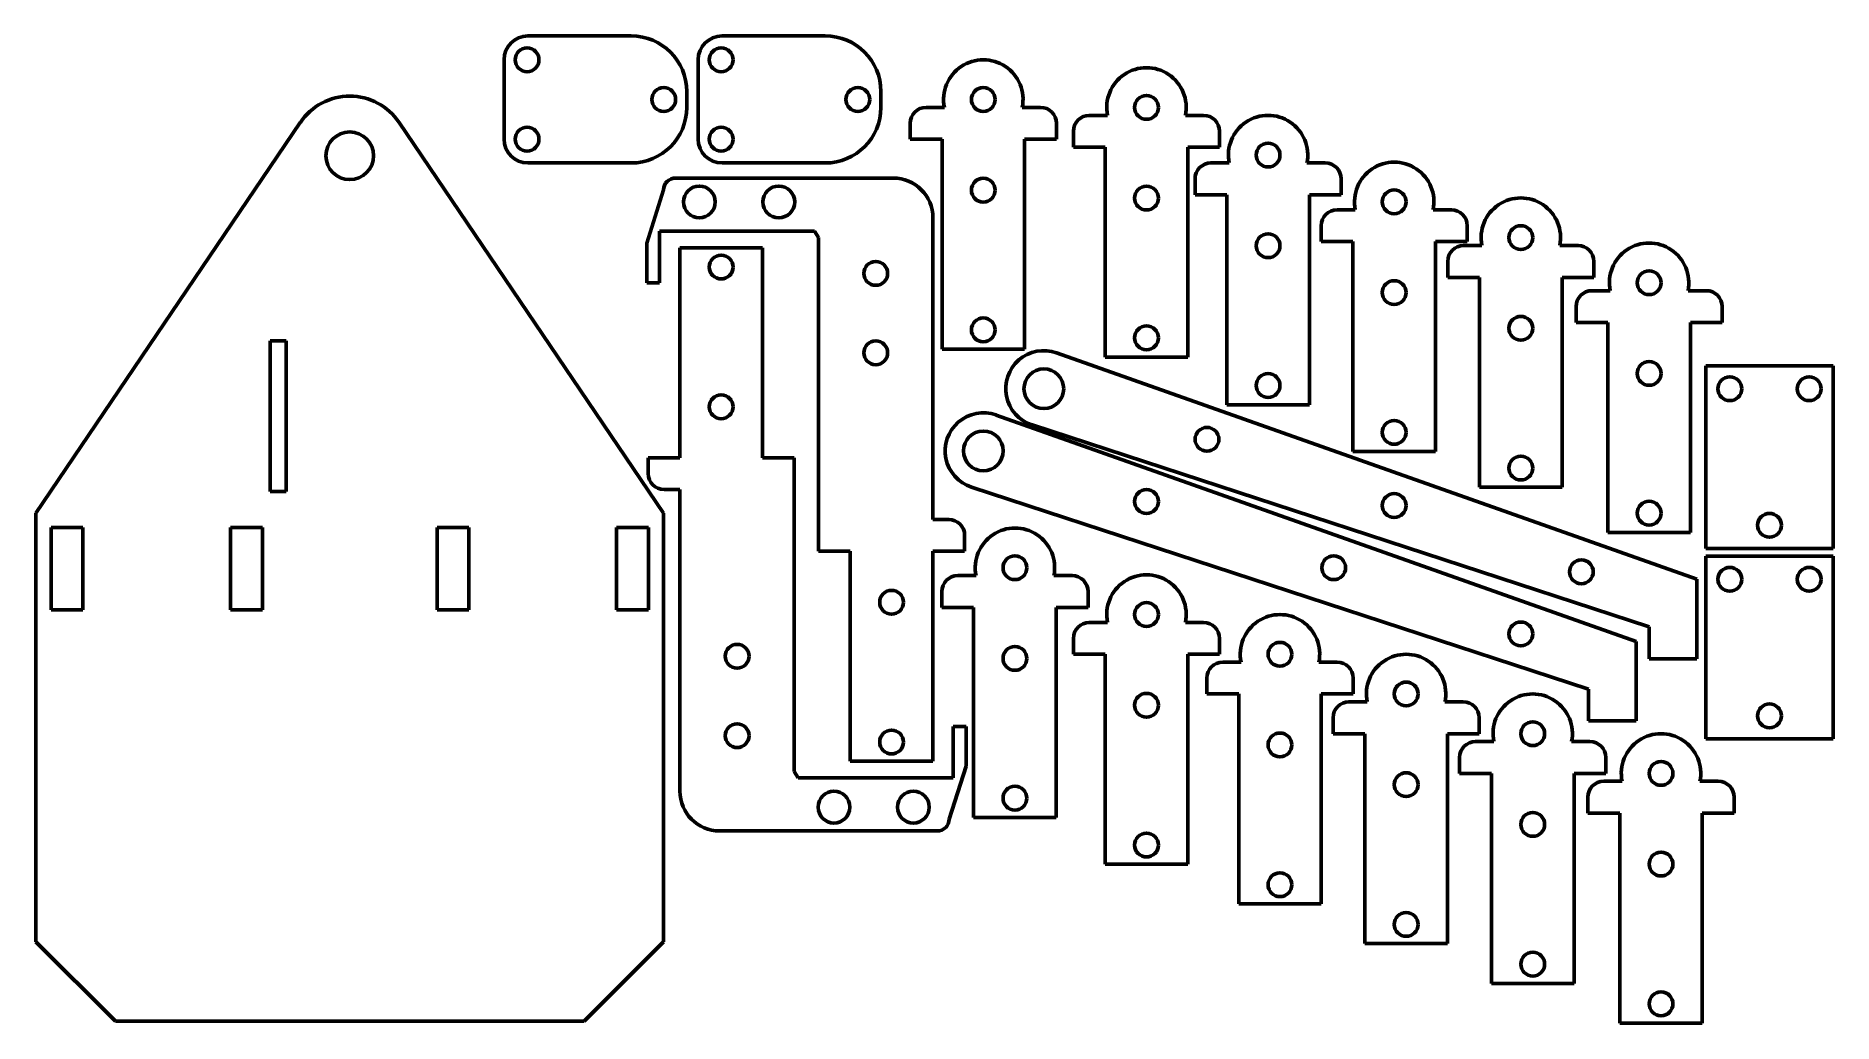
# Model space of a CAD drawing. Header units: millimetres. Extents: x -119 to 107, y -72 to 52.
import ezdxf

# ---------------------------------------------------------------- set-up
doc = ezdxf.new("R2010")
doc.units = ezdxf.units.MM
doc.linetypes.add('K5LT_BASIC', pattern=[0])

msp = doc.modelspace()

# ---------------------------------------------------------------- linework, layer by layer
at = {"color": 150, "linetype": 'K5LT_BASIC', "lineweight": 60, "true_color": 0x0080ff}
for p, q in [((-44.34, 52.26), (-57.34, 52.26)), ((-19.9, 52.26), (-32.9, 52.26)), ((-60.34, 49.26), (-60.34, 39.26)), ((-35.9, 49.26), (-35.9, 39.26)), ((-37.34, 43.26), (-37.34, 45.26)), ((-12.9, 43.26), (-12.9, 45.26)), ((-7.2, 43.26), (-4.9, 43.26)), ((4.9, 43.26), (7.2, 43.26)), ((-85.99, 41.37), (-119.27, -7.83)), ((-40.27, -7.83), (-73.56, 41.37)), ((-9.2, 39.26), (-9.2, 41.26)), ((9.2, 41.26), (9.2, 39.26)), ((13.34, 42.26), (15.64, 42.26)), ((25.44, 42.26), (27.74, 42.26)), ((-5.2, 39.26), (-9.2, 39.26)), ((-5.2, 12.82), (-5.2, 39.26)), ((9.2, 39.26), (5.2, 39.26)), ((5.2, 39.26), (5.2, 12.82)), ((11.34, 38.26), (11.34, 40.26)), ((29.74, 40.26), (29.74, 38.26)), ((-57.34, 36.26), (-44.34, 36.26)), ((-32.9, 36.26), (-19.9, 36.26)), ((15.34, 38.26), (11.34, 38.26)), ((15.34, 11.82), (15.34, 38.26)), ((29.74, 38.26), (25.74, 38.26)), ((25.74, 38.26), (25.74, 11.82)), ((28.65, 36.26), (30.95, 36.26)), ((40.75, 36.26), (43.05, 36.26)), ((-38.75, 34.36), (-11.35, 34.36)), ((26.65, 32.26), (26.65, 34.26)), ((45.05, 34.26), (45.05, 32.26)), ((-40.25, 32.86), (-42.37, 26.18)), ((30.65, 32.26), (26.65, 32.26)), ((30.65, 5.82), (30.65, 32.26)), ((45.05, 32.26), (41.05, 32.26)), ((41.05, 32.26), (41.05, 5.82)), ((44.53, 30.36), (46.83, 30.36)), ((56.62, 30.36), (58.93, 30.36)), ((-21.25, 27.66), (-40.75, 27.66)), ((-40.75, 21.18), (-40.75, 27.66)), ((-20.75, 26.86), (-21.25, 27.66)), ((-6.35, 29.36), (-6.35, -8.64)), ((42.53, 26.36), (42.53, 28.36)), ((60.93, 28.36), (60.93, 26.36)), ((-42.37, 26.18), (-42.37, 21.18)), ((-38.2, 25.58), (-27.8, 25.58)), ((-38.2, -0.86), (-38.2, 25.58)), ((-27.8, 25.58), (-27.8, -0.86)), ((-20.75, -12.64), (-20.75, 26.86)), ((46.53, 26.36), (42.53, 26.36)), ((46.53, -0.08), (46.53, 26.36)), ((60.93, 26.36), (56.93, 26.36)), ((56.93, 26.36), (56.93, -0.08)), ((60.47, 25.86), (62.77, 25.86)), ((72.57, 25.86), (74.87, 25.86)), ((58.47, 21.86), (58.47, 23.86)), ((76.87, 23.86), (76.87, 21.86)), ((-42.37, 21.18), (-40.75, 21.18)), ((62.47, 21.86), (58.47, 21.86)), ((62.47, -4.58), (62.47, 21.86)), ((76.87, 21.86), (72.87, 21.86)), ((72.87, 21.86), (72.87, -4.58)), ((74.62, 16.18), (74.62, 18.18)), ((76.62, 20.18), (78.92, 20.18)), ((88.72, 20.18), (91.02, 20.18)), ((93.02, 18.18), (93.02, 16.18)), ((78.62, 16.18), (74.62, 16.18)), ((78.62, -10.26), (78.62, 16.18)), ((93.02, 16.18), (89.02, 16.18)), ((89.02, 16.18), (89.02, -10.26)), ((-89.77, 13.87), (-87.77, 13.87)), ((-89.77, -5.13), (-89.77, 13.87)), ((-87.77, 13.87), (-87.77, -5.13)), ((5.2, 12.82), (-5.2, 12.82)), ((89.82, -16.17), (9.22, 12.36)), ((25.74, 11.82), (15.34, 11.82)), ((106.98, 10.73), (90.98, 10.73)), ((90.98, 10.73), (90.98, -12.27)), ((106.98, -12.27), (106.98, 10.73)), ((41.05, 5.82), (30.65, 5.82)), ((82.2, -24), (1.6, 4.52)), ((6.13, 3.27), (83.82, -22.17)), ((-42.2, -0.86), (-38.2, -0.86)), ((-42.2, -2.86), (-42.2, -0.86)), ((-27.8, -0.86), (-23.8, -0.86)), ((-23.8, -0.86), (-23.8, -40.36)), ((56.93, -0.08), (46.53, -0.08)), ((-87.77, -5.13), (-89.77, -5.13)), ((-38.2, -4.86), (-40.2, -4.86)), ((-38.2, -42.86), (-38.2, -4.86)), ((-1.49, -4.56), (76.2, -30)), ((72.87, -4.58), (62.47, -4.58)), ((-119.27, -7.83), (-119.27, -61.83)), ((-40.27, -7.83), (-40.27, -61.83)), ((-6.35, -8.64), (-4.35, -8.64)), ((-117.37, -20.03), (-117.37, -9.63)), ((-117.37, -9.63), (-113.37, -9.63)), ((-113.37, -9.63), (-113.37, -20.03)), ((-94.77, -20.03), (-94.77, -9.63)), ((-94.77, -9.63), (-90.77, -9.63)), ((-90.77, -9.63), (-90.77, -20.03)), ((-68.77, -20.03), (-68.77, -9.63)), ((-68.77, -9.63), (-64.77, -9.63)), ((-64.77, -9.63), (-64.77, -20.03)), ((-46.17, -20.03), (-46.17, -9.63)), ((-46.17, -9.63), (-42.17, -9.63)), ((-42.17, -9.63), (-42.17, -20.03)), ((-2.35, -10.64), (-2.35, -12.64)), ((89.02, -10.26), (78.62, -10.26)), ((-16.75, -12.64), (-20.75, -12.64)), ((-16.75, -39.08), (-16.75, -12.64)), ((-2.35, -12.64), (-6.35, -12.64)), ((-6.35, -12.64), (-6.35, -39.08)), ((90.98, -12.27), (106.98, -12.27)), ((106.98, -13.27), (90.98, -13.27)), ((90.98, -13.27), (90.98, -36.27)), ((106.98, -36.27), (106.98, -13.27)), ((-3.22, -15.71), (-0.92, -15.71)), ((8.88, -15.71), (11.18, -15.71)), ((-5.22, -19.71), (-5.22, -17.71)), ((13.18, -17.71), (13.18, -19.71)), ((89.82, -26.17), (89.82, -16.17)), ((-113.37, -20.03), (-117.37, -20.03)), ((-90.77, -20.03), (-94.77, -20.03)), ((-64.77, -20.03), (-68.77, -20.03)), ((-42.17, -20.03), (-46.17, -20.03)), ((-1.22, -19.71), (-5.22, -19.71)), ((-1.22, -46.15), (-1.22, -19.71)), ((13.18, -19.71), (9.18, -19.71)), ((9.18, -19.71), (9.18, -46.15)), ((13.34, -21.61), (15.64, -21.61)), ((25.44, -21.61), (27.74, -21.61)), ((83.82, -22.17), (83.82, -26.17)), ((11.34, -25.61), (11.34, -23.61)), ((29.74, -23.61), (29.74, -25.61)), ((82.2, -34), (82.2, -24)), ((15.34, -25.61), (11.34, -25.61)), ((15.34, -52.05), (15.34, -25.61)), ((29.74, -25.61), (25.74, -25.61)), ((25.74, -25.61), (25.74, -52.05)), ((30.15, -26.61), (32.45, -26.61)), ((42.25, -26.61), (44.55, -26.61)), ((83.82, -26.17), (89.82, -26.17)), ((28.15, -30.61), (28.15, -28.61)), ((46.55, -28.61), (46.55, -30.61)), ((32.15, -30.61), (28.15, -30.61)), ((32.15, -57.05), (32.15, -30.61)), ((46.55, -30.61), (42.55, -30.61)), ((42.55, -30.61), (42.55, -57.05)), ((46.03, -31.61), (48.33, -31.61)), ((58.12, -31.61), (60.43, -31.61)), ((76.2, -30), (76.2, -34)), ((44.03, -35.61), (44.03, -33.61)), ((62.43, -33.61), (62.43, -35.61)), ((-3.8, -34.69), (-3.8, -41.16)), ((-2.18, -34.69), (-3.8, -34.69)), ((-2.18, -39.69), (-2.18, -34.69)), ((48.03, -35.61), (44.03, -35.61)), ((48.03, -62.05), (48.03, -35.61)), ((62.43, -35.61), (58.43, -35.61)), ((58.43, -35.61), (58.43, -62.05)), ((76.2, -34), (82.2, -34)), ((61.97, -36.61), (64.27, -36.61)), ((74.07, -36.61), (76.37, -36.61)), ((90.98, -36.27), (106.98, -36.27)), ((-23.8, -40.36), (-23.3, -41.16)), ((-6.35, -39.08), (-16.75, -39.08)), ((-4.3, -46.36), (-2.18, -39.69)), ((59.97, -40.61), (59.97, -38.61)), ((63.97, -40.61), (59.97, -40.61)), ((63.97, -67.05), (63.97, -40.61)), ((78.37, -40.61), (74.37, -40.61)), ((74.37, -40.61), (74.37, -67.05)), ((78.37, -38.61), (78.37, -40.61)), ((-23.3, -41.16), (-3.8, -41.16)), ((78.12, -41.61), (80.42, -41.61)), ((90.22, -41.61), (92.52, -41.61)), ((76.12, -45.61), (76.12, -43.61)), ((94.52, -43.61), (94.52, -45.61)), ((9.18, -46.15), (-1.22, -46.15)), ((80.12, -45.61), (76.12, -45.61)), ((80.12, -72.05), (80.12, -45.61)), ((94.52, -45.61), (90.52, -45.61)), ((90.52, -45.61), (90.52, -72.05)), ((-5.8, -47.86), (-33.2, -47.86)), ((25.74, -52.05), (15.34, -52.05)), ((42.55, -57.05), (32.15, -57.05)), ((-109.27, -71.83), (-119.27, -61.83)), ((-40.27, -61.83), (-50.27, -71.83)), ((58.43, -62.05), (48.03, -62.05)), ((74.37, -67.05), (63.97, -67.05)), ((-50.27, -71.83), (-109.27, -71.83)), ((90.52, -72.05), (80.12, -72.05))]:
    msp.add_line(p, q, dxfattribs=at)
for centre, radius in [((-57.44, 49.26), 1.5), ((-33, 49.26), 1.5), ((-40.24, 44.26), 1.5), ((-15.8, 44.26), 1.5), ((0, 44.26), 1.5), ((20.54, 43.26), 1.5), ((-57.44, 39.26), 1.5), ((-33, 39.26), 1.5), ((-79.77, 37.17), 3), ((35.85, 37.26), 1.5), ((0, 32.84), 1.5), ((-35.75, 31.36), 2), ((-25.75, 31.36), 2), ((20.54, 31.84), 1.5), ((51.73, 31.36), 1.5), ((35.85, 25.84), 1.5), ((67.67, 26.86), 1.5), ((-33, 23.16), 1.5), ((-13.55, 22.36), 1.5), ((83.82, 21.18), 1.5), ((51.73, 19.94), 1.5), ((0, 15.24), 1.5), ((67.67, 15.44), 1.5), ((-13.55, 12.36), 1.5), ((20.54, 14.24), 1.5), ((7.62, 7.83), 2.5), ((35.85, 8.24), 1.5), ((83.82, 9.76), 1.5), ((93.98, 7.83), 1.5), ((103.98, 7.83), 1.5), ((-33, 5.56), 1.5), ((0, 0), 2.5), ((28.16, 1.46), 1.5), ((51.73, 2.34), 1.5), ((67.67, -2.16), 1.5), ((20.54, -6.37), 1.5), ((51.73, -6.88), 1.5), ((83.82, -7.84), 1.5), ((98.98, -9.37), 1.5), ((3.98, -14.71), 1.5), ((44.11, -14.71), 1.5), ((75.29, -15.22), 1.5), ((93.98, -16.17), 1.5), ((103.98, -16.17), 1.5), ((-11.55, -19.06), 1.5), ((20.54, -20.61), 1.5), ((67.67, -23.05), 1.5), ((-31, -25.86), 1.5), ((3.98, -26.13), 1.5), ((37.35, -25.61), 1.5), ((53.23, -30.61), 1.5), ((20.54, -32.03), 1.5), ((98.98, -33.37), 1.5), ((-31, -35.86), 1.5), ((-11.55, -36.66), 1.5), ((37.35, -37.03), 1.5), ((69.17, -35.61), 1.5), ((53.23, -42.03), 1.5), ((85.32, -40.61), 1.5), ((-18.8, -44.86), 2), ((-8.8, -44.86), 2), ((3.98, -43.73), 1.5), ((69.17, -47.03), 1.5), ((20.54, -49.63), 1.5), ((85.32, -52.03), 1.5), ((37.35, -54.63), 1.5), ((53.23, -59.63), 1.5), ((69.17, -64.63), 1.5), ((85.32, -69.63), 1.5)]:
    msp.add_circle(centre, radius, dxfattribs=at)
for centre, radius, start, end in [((-57.34, 49.26), 3, 90, 180), ((-44.34, 45.26), 7, 0, 90), ((-32.9, 49.26), 3, 90, 180), ((-19.9, 45.26), 7, 0, 90), ((0, 44.26), 5, 348.463, 191.537), ((20.54, 43.26), 5, 348.463, 191.537), ((-79.77, 37.17), 7.5, 34.0804, 145.9196), ((-44.34, 43.26), 7, 270, 0), ((-19.9, 43.26), 7, 270, 0), ((-7.2, 41.26), 2, 90, 180), ((7.2, 41.26), 2, 0, 90), ((13.34, 40.26), 2, 90, 180), ((27.74, 40.26), 2, 0, 90), ((35.85, 37.26), 5, 348.463, 191.537), ((-57.34, 39.26), 3, 180, 270), ((-32.9, 39.26), 3, 180, 270), ((28.65, 34.26), 2, 90, 180), ((43.05, 34.26), 2, 0, 90), ((51.73, 31.36), 5, 348.463, 191.537), ((-38.75, 32.86), 1.5, 90, 180), ((-11.35, 29.36), 5, 0, 90), ((67.67, 26.86), 5, 348.463, 191.537), ((44.53, 28.36), 2, 90, 180), ((58.93, 28.36), 2, 0, 90), ((60.47, 23.86), 2, 90, 180), ((74.87, 23.86), 2, 0, 90), ((83.82, 21.18), 5, 348.463, 191.537), ((76.62, 18.18), 2, 90, 180), ((91.02, 18.18), 2, 0, 90), ((7.62, 7.83), 4.8, 70.5104, 251.8706), ((0, 0), 4.8, 70.5104, 251.8706), ((-40.2, -2.86), 2, 180, 270), ((-4.35, -10.64), 2, 0, 90), ((3.98, -14.71), 5, 348.463, 191.537), ((-3.22, -17.71), 2, 90, 180), ((11.18, -17.71), 2, 0, 90), ((20.54, -20.61), 5, 348.463, 191.537), ((13.34, -23.61), 2, 90, 180), ((27.74, -23.61), 2, 0, 90), ((37.35, -25.61), 5, 348.463, 191.537), ((30.15, -28.61), 2, 90, 180), ((44.55, -28.61), 2, 0, 90), ((53.23, -30.61), 5, 348.463, 191.537), ((46.03, -33.61), 2, 90, 180), ((60.43, -33.61), 2, 0, 90), ((69.17, -35.61), 5, 348.463, 191.537), ((85.32, -40.61), 5, 348.463, 191.537), ((61.97, -38.61), 2, 90, 180), ((76.37, -38.61), 2, 0, 90), ((-33.2, -42.86), 5, 180, 270), ((78.12, -43.61), 2, 90, 180), ((92.52, -43.61), 2, 0, 90), ((-5.8, -46.36), 1.5, 270, 0)]:
    msp.add_arc(centre, radius, start, end, dxfattribs=at)

doc.saveas('drawing.dxf')
